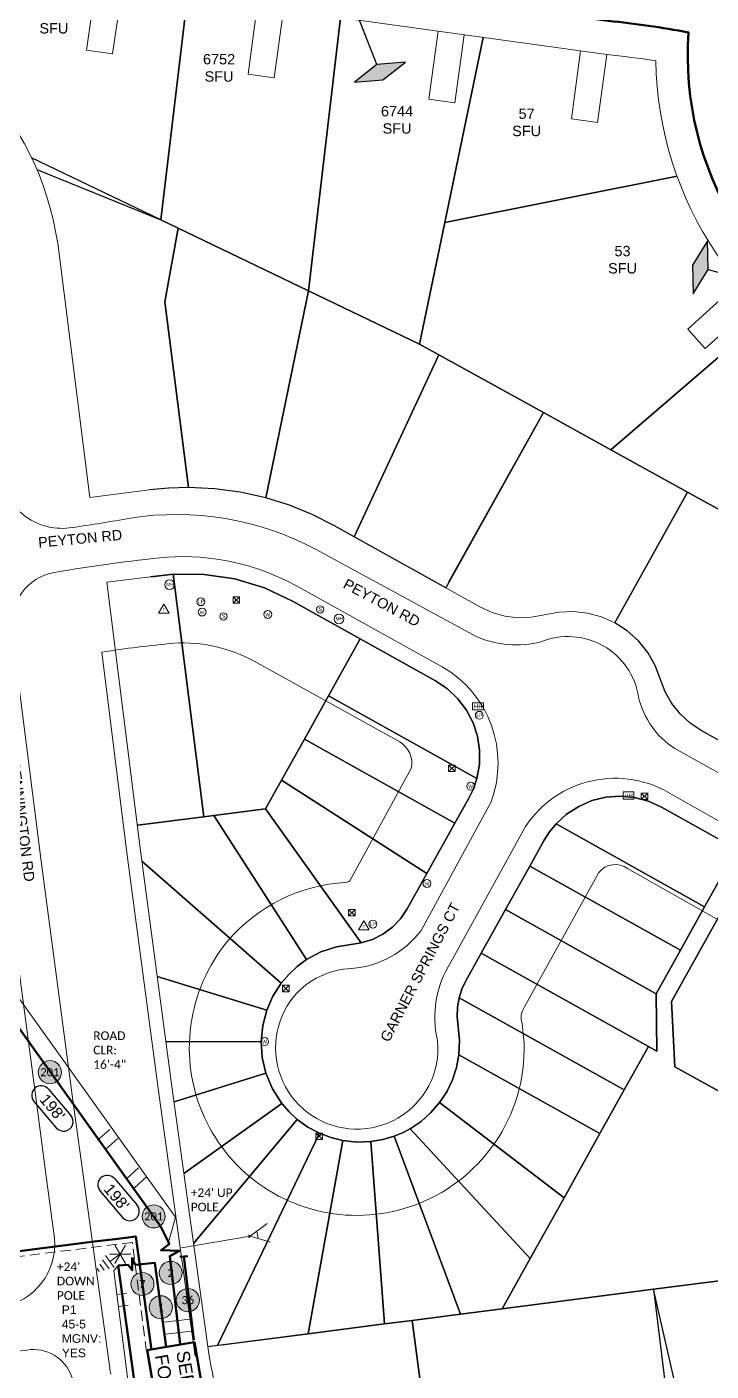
# Model space of a CAD drawing. Header units: inches. Extents: x 2013952 to 2016991, y 779373 to 782808.
# Drawn here: x 2015092 to 2015489, y 779873 to 780652 of the extents above; entities that cross this region are included whole.
import ezdxf
from ezdxf.enums import TextEntityAlignment as Align
from ezdxf.lldxf.tags import DXFTag

# ---------------------------------------------------------------- set-up
doc = ezdxf.new("R2010")
doc.units = ezdxf.units.IN
doc.header["$MEASUREMENT"] = 0
doc.linetypes.add('ACAD_ISO02W100', pattern=[15, 12, -3])
doc.linetypes.add('DASHED', pattern=[0.75, 0.5, -0.25])
for name, color, linetype in [('ADDRESS', 6, 'Continuous'), ('CONDUIT', 7, 'Continuous'), ('EOP', 150, 'Continuous'), ('EX PED', 5, 'Continuous'), ('EXIST HH', 20, 'Continuous'), ('EXIST MH', 20, 'Continuous'), ('FBT.FST', 1, 'Continuous'), ('FST', 1, 'Continuous'), ('GroundingRED', 1, 'Continuous'), ('parcels', 7, 'Continuous'), ('PFP DETAIL', 7, 'Continuous'), ('Placemark', 7, 'Continuous'), ('Pole_Temp', 7, 'Continuous'), ('REELS BUBBLES', 87, 'Continuous'), ('Sewer MH', 7, 'Continuous'), ('SPAN LENGTHS', 7, 'Continuous'), ('STREET NAMES', 250, 'Continuous')]:
    doc.layers.add(name, color=color, linetype=linetype)
for name, color, linetype, lineweight in [('AERIAL CABLE PROP', 1, 'Continuous', 60), ('AnchorGuyRemove', 7, 'Continuous', 0), ('BURIED CABLE PROP', 1, 'BUR', 60), ('DRIVEWAYS', 250, 'Continuous', 20), ('FST PROP', 240, 'Continuous', 50), ('LightPost', 7, 'Continuous', 0), ('OVERLASH', 255, 'Continuous', 0), ('Pole notes', 7, 'Continuous', 0), ('Poles', 7, 'Continuous', 0), ('PROP CABLE', 1, 'Continuous', 50), ('RIZER TEXT', 1, 'Continuous', 0), ('ROAD CLEARENCE TEXT', 7, 'Continuous', 0), ('ROW', 102, 'ACAD_ISO02W100', 20), ('Transformer', 92, 'Continuous', 0), ('WaterMeter', 252, 'Continuous', 0)]:
    doc.layers.add(name, color=color, linetype=linetype, lineweight=lineweight)
doc.styles.add('Annotative', font='arial.ttf')
doc.styles.add('Legend', font='calibri.ttf')
doc.styles.add('PROPOSED', font='calibri.ttf')
doc.styles.get("Standard").update_dxf_attribs({"font": 'arial.ttf'})
tags = doc.linetypes.add('BUR', pattern='A,4.693195999999999,-0.073857,["B",Standard,S=0.5,R=0,X=0,Y=-0.25],-0.553701,4.679246', length=10).pattern_tags.tags
tags[6] = DXFTag(74, 10)
tags = doc.linetypes.add('EPV', pattern='A,3.309809,-0.120318,["EOP",Standard,S=0.477614,R=0,X=0,Y=-0.246604],-1.488372', length=4.918499).pattern_tags.tags
tags[6] = DXFTag(74, 10)
tags = doc.linetypes.add('RRW', pattern='A,0.9007299999999999,-0.315516,0.9007299999999999,-0.315516,0.9007299999999999,-0.120318,["R/W",Standard,S=0.477614,R=0,X=0,Y=-0.246604],-1.382879', length=4.836419).pattern_tags.tags
tags[14] = DXFTag(74, 10)

# ---------------------------------------------------------------- blocks, each defined once
blk = doc.blocks.new('W')
at = {"layer": 'WaterMeter', "color": 5}
blk.add_circle((0.03107366501353681, 0.02352125046309084), 2.284002088511037, dxfattribs=at)
blk.add_text('W', height=2.060537842955017, dxfattribs=at).set_placement((-1.35744173033163, -1.163380555808544))
blk = doc.blocks.new('ACMAP_ANN_TEMPLATE_SPANS')
at = {"color": 0, "linetype": 'ByBlock', "lineweight": -2}
for p, q in [((-8.152258758647022, 12.48579457613637), (22.73670367137532, 12.48579457613637)), ((-8.152258758647022, -4.489136403890521), (22.73670367137532, -4.489136403890521))]:
    blk.add_line(p, q, dxfattribs=at)
for centre, start, end in [((-8.152258758647022, 3.998329086122945), 90, 270), ((22.73670367137532, 3.998329086122945), 270, 90)]:
    blk.add_arc(centre, 8.48746549001349, start, end, dxfattribs=at)
at = {"color": 18, "lineweight": 50, "true_color": 0x000000, "style": 'Annotative'}
blk.add_attdef('AERIALFOOT', text='', height=10, dxfattribs=at).set_placement((6.686639764051677, 4.728349187102339), align=Align.MIDDLE_CENTER)
blk = doc.blocks.new('FST_FBT')
at = {"layer": 'FST', "lineweight": 30}
h = blk.add_hatch(color=256, dxfattribs=at)
h.dxf.hatch_style = 1
h.paths.add_polyline_path([(5.292051430426127, 18.27422463633761), (5.143090126239258e-05, 19.86182463596906), (-5.291948568623507, 18.27422463633763), (5.14309012942249e-05, 16.68662463653232)])
at = {"layer": 'FBT.FST', "lineweight": 30}
blk.add_lwpolyline([(-5.291948568623539, 18.27422463633763), (5.143090129460376e-05, 16.68662463653233), (5.292051430426127, 18.27422463633761), (5.143090129460376e-05, 19.86182463596906)], close=True, dxfattribs=at)
blk.add_lwpolyline([(5.143090129460376e-05, 16.68662463653233), (5.14309012942249e-05, 2.924991895270068e-05)], dxfattribs=at)
blk = doc.blocks.new('*U203')
at = {"linetype": 'Continuous', "lineweight": 0}
for p, q in [((-0.500349524354033, -1.0561513314636943), (-0.5049934974790856, 1.1484939874689246)), ((0.49964825708946653, -1.0540448870473276), (0.49500428396441387, 1.1506004318852914))]:
    blk.add_line(p, q, dxfattribs=at)
blk = doc.blocks.new('*U416')
at = {"linetype": 'Continuous', "lineweight": 0, "true_color": 0xffffff}
h = blk.add_hatch(color=7, dxfattribs=at)
h.dxf.hatch_style = 1
h.paths.add_polyline_path([(-0.1216836353353937, 0, 1), (0.1216836353353937, 0, 1)])
at = {"color": 0, "linetype": 'ByBlock', "lineweight": -2}
blk.add_circle((0, 0), 0.1216836353353937, dxfattribs=at)
at = {"color": 0, "linetype": 'ByBlock', "lineweight": -2, "style": 'PROPOSED'}
blk.add_attdef('CCFN', text='', height=0.08437499999999999, dxfattribs=at).set_placement((-4.879430193227563e-14, -4.485301019485632e-14), align=Align.MIDDLE_CENTER)
at = {"color": 0, "linetype": 'ByBlock', "lineweight": -2, "flags": 104}
blk.add_attdef('CCFA', text='', height=0.08437499999999999, dxfattribs=at).set_placement((0.2063068056513823, 0.08956686444820822), align=Align.TOP_LEFT)
blk = doc.blocks.new('*U172')
at = {"linetype": 'Continuous', "lineweight": 0}
for p, q in [((-0.5032880493336477, 0.3388621982067463), (-0.5049934974790856, 1.1484939874689246)), ((0.4967097321098518, 0.34096864262311327), (0.49500428396441387, 1.1506004318852914))]:
    blk.add_line(p, q, dxfattribs=at)
blk = doc.blocks.new('*U180')
at = {"linetype": 'Continuous', "lineweight": 0}
for p, q in [((0.7361450955836986, 0.19302042140164685), (-0.04513996754624089, 1.2922893164660207)), ((-0.07895632718719386, -0.3862978595086548), (-0.8602413903171333, 0.7129710355557192))]:
    blk.add_line(p, q, dxfattribs=at)
blk = doc.blocks.new('*U187')
at = {"linetype": 'Continuous', "lineweight": 0}
for p, q in [((0.7361450955836986, 0.19302042140164685), (-0.04513996754624089, 1.2922893164660207)), ((-0.07895632718719386, -0.3862978595086548), (-0.8602413903171333, 0.7129710355557192))]:
    blk.add_line(p, q, dxfattribs=at)
blk = doc.blocks.new('HH')
at = {"layer": 'EXIST HH', "color": 1, "lineweight": 0}
blk.add_lwpolyline([(-5.696157515021346, 3.301187967726716), (4.746838742140481, 3.301187967726716), (4.746838742140481, -3.566200772468451), (-5.696157515021346, -3.566200772468451)], close=True, dxfattribs=at)
at = {"layer": 'EXIST HH', "color": 1}
blk.add_text('HH', height=4, dxfattribs=at).set_placement((-4.393143628733981, -2.224780506065912))
blk = doc.blocks.new('LP')
at = {"layer": 'LightPost'}
blk.add_circle((-0.01275560585781932, 0.005586844985373318), 1.149538476444476, dxfattribs=at)
blk.add_text('LP', height=1.037068899613341, dxfattribs=at).set_placement((-0.8474498447030783, -0.4680736591108143))
blk = doc.blocks.new('EX MH')
at = {"layer": 'EXIST MH', "lineweight": 0}
blk.add_circle((-0.1448043128475547, -0.1407622246770188), 7.024253633489055, dxfattribs=at)
at = {"layer": 'EXIST MH'}
blk.add_text('MH', height=5, dxfattribs=at).set_placement((-5.140123474877328, -2.419185792678036))
blk = doc.blocks.new('EX PED')
at = {"layer": 'EX PED', "color": 5, "lineweight": 0}
blk.add_lwpolyline([(-3.764058627886698, 3.739049226394854), (3.764058627653867, 3.739049226394854), (3.764058627653867, -3.739049226394854), (-3.764058627886698, -3.739049226394854)], close=True, dxfattribs=at)
for points in [[(-3.764058627886698, 3.739049226394854), (3.764058627653867, -3.739049226394854)], [(3.764058627653867, 3.739049226394854), (-3.764058627886698, -3.739049226394854)]]:
    blk.add_lwpolyline(points, dxfattribs=at)
blk = doc.blocks.new('Transforam')
at = {"layer": 'Transformer', "color": 3}
blk.add_lwpolyline([(-0.457138265171082, 6.946186634219498), (-6.636639627766352, -3.737272404746313), (5.70525798441711, -3.747148055434495)], close=True, dxfattribs=at)
blk.add_text('T', height=4, dxfattribs=at).set_placement((-2.023227286046165, -1.857558872347937))
blk = doc.blocks.new('POLES')
at = {"layer": 'Poles'}
for points in [[(-0.9279452641875641, 1.718820345782353), (1.125573408324813, -1.843961284794444)], [(-0.9279452641875641, -1.843961284794444), (1.125573408324813, 1.714633763623507)], [(-1.95993782824056, -0.06466376078196845), (2.155472681101887, -0.06466376078196845)]]:
    blk.add_lwpolyline(points, dxfattribs=at)
blk = doc.blocks.new('*U176')
at = {"layer": 'Pole notes', "color": 135, "linetype": 'Continuous', "lineweight": 0, "true_color": 0x32a0a0, "flags": 128}
for points in [[(2.049594475913214, 0.9141727199723976), (1.820777108837015, -1.353323482514307)], [(2.770644096392048, 0.5670364394324906), (2.597015741776484, -1.153556884917292)], [(3.494286934547835, 0.2332950866906619), (3.37969222074099, -0.9022965075248132)], [(-0.006440643308562351, -0.02177988843621813), (1.935371822909726, -0.2177318884908661)], [(4.212720922106564, -0.1520640662424382), (4.158896132234598, -0.6854479968354081)]]:
    blk.add_lwpolyline(points, dxfattribs=at)
blk = doc.blocks.new('*U252')
blk.add_line((-8.039376132320408, -2.629044460979388), (-7.745545848594577, -3.399341726186417))
for points in [[(1.370451369447383e-05, 7.498571636318729e-05), (-7.118725890883145, -2.715371854827181)], [(-9.451976885209474, -2.496587927008158), (-7.118725890339786, -2.71537185377111), (-8.697737998829872, -4.438349394871005)], [(-7.11872589122705, -2.715371855197466), (-7.024564198863567, -2.510200441960611)], [(-6.913554478117297, -2.809533547074001), (-7.118725891271826, -2.715371854788121)]]:
    blk.add_lwpolyline(points)
blk = doc.blocks.new('Sewer')
at = {"layer": 'Sewer MH', "color": 1, "lineweight": 0}
blk.add_circle((0.2141964328217298, -0.01215695608655309), 3.512126816744527, dxfattribs=at)
at = {"layer": 'Sewer MH', "color": 1}
blk.add_text('S', height=4, dxfattribs=at).set_placement((-1.577399204263259, -1.748445252510187))

msp = doc.modelspace()

# ---------------------------------------------------------------- linework, layer by layer
at = {"layer": 'AERIAL CABLE PROP', "color": 5, "lineweight": 0}
for points in [[(2015174.467422151, 779948.0018101421), (2015178.386347212, 779962.4773114144), (2015065.700604707, 780119.8302006942), (2015062.506075757, 780147.540741265), (2015020.000112283, 780545.155952158), (2014791.540487256, 780704.3094440093), (2014758.971179831, 780703.779508808), (2014418.800403679, 780700.0472479782)], [(2015201.458627487, 779506.9397795907), (2015181.200462569, 779596.9839384896), (2015178.514731247, 779652.6734268486), (2015142.644436274, 779931.3415769134), (2015145.148522382, 779934.3523032067)]]:
    msp.add_lwpolyline(points, dxfattribs=at)
at = {"layer": 'AERIAL CABLE PROP', "color": 5}
for points in [[(2015174.467422151, 779948.0018101421), (2015169.801259101, 779957.290153597), (2015056.062914406, 780116.112882737), (2015052.560244468, 780146.4963536405), (2015015.16957703, 780541.1002188113), (2014788.552049708, 780694.2594955023), (2014529.752709847, 780690.0485714426)], [(2015205.799269848, 779512.4936227521), (2015185.540489365, 779598.0919125628), (2015184.340943919, 779653.2866046092), (2015145.148522382, 779934.3523032067)]]:
    msp.add_lwpolyline(points, dxfattribs=at)
at = {"layer": 'BURIED CABLE PROP', "color": 10, "lineweight": 70, "ltscale": 12}
for points in [[(2016465.345027909, 780049.4194160594), (2015968.895442076, 780259.4303622193, -0.03079269211344439), (2015892.541865656, 780295.7040645957, -0.03069324329834727), (2015794.784235768, 780349.9977983409), (2015588.67706943, 780464.4185881346, -0.3194152670780456), (2015475.889045322, 780649.2895584664, 0.02125287412383774), (2015429.377923851, 780656.0060270245), (2015227.21126316, 780683.8825062407), (2014962.748991295, 780723.6407040156), (2014880.106883612, 780743.0794000076), (2014867.427570143, 780689.1742826309), (2014834.333230165, 780697.3258846153), (2014826.46700248, 780688.1378680819), (2014830.28381069, 780708.7882781707), (2014821.559041888, 780699.1810256316), (2014803.091298296, 780702.1403181411), (2014787.110408837, 780693.9393151852), (2014773.769775091, 780685.0195152012, 1.002818226462787), (2014777.462308446, 780681.2134118907)], [(2015164.565035639, 779885.508999898), (2015155.381577377, 779951.3087718897, 0.004091165966537889), (2014771.513610959, 779900.2852834903, 0.003258973217572011), (2014614.63837611, 779876.4488675065), (2014276.651734081, 779836.2895853361), (2014097.325740654, 779817.4331758514), (2014101.620553107, 779778.7815592608), (2014108.900082658, 779776.006443111), (2014097.055398082, 779774.5880382911), (2014103.779738573, 779771.8129221413), (2014091.503206884, 779757.75228963)]]:
    msp.add_lwpolyline(points, format="xyb", dxfattribs=at)
at = {"layer": 'BURIED CABLE PROP', "color": 10, "linetype": 'DASHED', "lineweight": 9, "ltscale": 12}
msp.add_lwpolyline([(2015161.621824962, 779884.5107190892), (2015153.457276198, 779947.825926645, 0.004712199375011441), (2014771.949851526, 779897.31716643, 0.003260278604333463), (2014615.050512876, 779873.4767344816), (2014276.985595583, 779833.3081517117), (2014100.640658197, 779814.7652049455), (2014104.400004253, 779780.9325745384), (2014115.184414543, 779775.2305946067), (2014108.772327252, 779772.9697107162), (2014095.078518256, 779757.2858334742)], format="xyb", dxfattribs=at)
at = {"layer": 'BURIED CABLE PROP', "color": 10, "lineweight": 70, "ltscale": 12}
for points in [[(2015181.201296584, 779888.9229355792), (2015175.070890921, 779939.8809871003), (2015180.738963506, 779943.0310108725), (2015170.054145366, 779943.2726588304), (2015174.864989326, 779946.7343009436), (2015174.467422151, 779948.0018101421)], [(2015145.148522382, 779934.3523032067), (2015150.933019627, 779934.7920353618), (2015153.328642133, 779931.7280067013), (2015153.258273664, 779938.8398322866), (2015155.144922133, 779934.7384118581), (2015166.471280199, 779935.9654774485), (2015173.000622051, 779887.1849715175)]]:
    msp.add_lwpolyline(points, dxfattribs=at)
at = {"layer": 'CONDUIT', "color": 4, "lineweight": 70}
for points in [[(2015180.976956045, 779939.4759774745), (2015185.641190419, 779939.9531418317)], [(2015189.062672295, 779891.2871454854), (2015183.309073232, 779939.7145596531)]]:
    msp.add_lwpolyline(points, dxfattribs=at)
at = {"layer": 'DRIVEWAYS', "color": 1}
for points in [[(2015132.518287293, 780678.4304331238), (2015126.772699676, 780639.0903286516), (2015141.831524753, 780636.8677470449), (2015147.71600731, 780676.1456688212)], [(2015225.800182558, 780664.4068069386), (2015220.534723073, 780624.9995673327), (2015235.619530057, 780622.9607735845), (2015241.024632393, 780662.3075287592)], [(2015330.656252281, 780649.9483495534), (2015325.390792795, 780610.5411099474), (2015340.47559978, 780608.5023161994), (2015345.880702115, 780647.849071374)], [(2015413.224237744, 780638.5631650584), (2015407.958778257, 780599.1559254527), (2015423.043585242, 780597.1171317045), (2015428.448687578, 780636.4638868789)], [(2015504.955640092, 780503.9215682141), (2015475.460246201, 780477.2630360688), (2015485.649931192, 780465.9547027926), (2015515.212749599, 780492.4768075702)]]:
    msp.add_lwpolyline(points, dxfattribs=at)
at = {"layer": 'EOP', "color": 6, "linetype": 'EPV', "lineweight": 0, "ltscale": 5}
for points in [[(2014914.512490443, 780666.8840560514, 0.3940245601622427), (2014927.355151945, 780639.7561508991), (2014982.599384657, 780617.8217414374, -0.2670038396373237), (2015060.608929773, 780520.1227977631), (2015077.260306287, 780391.9646335691, 0.4152673588422842), (2015118.569159197, 780362.2671900336, 0.01273805580997107), (2015152.258732413, 780367.775842295, -0.1610964800873685), (2015259.602804227, 780349.7363261022), (2015353.096507893, 780298.9253865905, 0.1622130025551145), (2015390.269924098, 780295.9064097819, -0.486877033742975), (2015446.98199027, 780263.9391957623, 0.1934621818359358), (2015467.917161243, 780234.1011188126), (2015620.718960918, 780149.2213837691), (2015844.264374777, 780025.4116575546, 0.01168840866069708), (2015898.715670577, 780000.5882772461, 0.1203805517378801), (2015933.799388376, 779997.518286483, -0.3366222777826918), (2015984.680297796, 779975.7486752517, 0.08605085966849116)], [(2015140.89333249, 779871.508627832, -0.01896996843242425), (2015140.3005027, 779874.8701186007), (2015118.923638866, 780030.354794375), (2015100.490480124, 780168.8845782724), (2015083.630520035, 780302.9006761409, -0.4002324050491869), (2015108.228273849, 780336.1969003008, -0.01856962926203731), (2015173.403974056, 780345.114690051, -0.142071394064301), (2015248.181101553, 780328.6268076795), (2015333.085884143, 780281.4962004795, -0.3678480295042759), (2015361.403788505, 780203.2202555584), (2015320.819760077, 780128.7284933738, -0.2168651770140935), (2015280.665712276, 780106.6657250817, 0.2074243112235829), (2015247.102653197, 780090.4776792335, 1.105764412291807), (2015325.30384374, 780038.6603887044, 0.1522475478705067), (2015330.291618992, 780064.8950053421, -0.1981593281649293), (2015338.023286891, 780110.22605619), (2015381.397887574, 780188.8766402435, -0.4092544754223509), (2015466.694620644, 780207.2182471247), (2015608.397217717, 780127.0395928472), (2015807.922304656, 780016.2055807485, 0.02791340743069698), (2015842.088384199, 779999.9680931187, -0.05740399710578593), (2015875.832931691, 779979.8753234233, -0.293160882131334), (2015904.995779738, 779899.4218427305, -0.03251332358351149), (2015884.84911997, 779844.4080181777, -0.180078111375688)], [(2015077.220471611, 779910.5381852374, 0.009531139679051876), (2014618.760066884, 779846.72757565), (2014261.169365034, 779804.2389559494), (2014158.375745735, 779794.255999119, -0.3983622087174248), (2014136.055327736, 779813.6837598241), (2014125.185673755, 779918.6435640383, 0.02912708351653555), (2014090.970748463, 780119.9392890926, -0.04478775881851449), (2014081.643627726, 780179.6130162325, -0.3839139535956247), (2014110.031175306, 780215.8144777901), (2014225.817053207, 780232.2512303822), (2014555.119297281, 780271.891320584), (2014709.449262423, 780293.1732230765, -0.06869455310850509), (2014714.919015175, 780293.1724619254), (2014723.141857301, 780292.0362105062, 0.03434168126456284), (2014725.879490661, 780291.8479586267, 0.03685309247269837), (2014740.397285905, 780291.8479586267, 0.02679880259686831), (2014742.536576536, 780291.9627018871), (2014798.890849602, 780298.0253929524), (2015016.774806222, 780323.9006871746, -0.3708457696426731), (2015066.838443972, 780283.7619646833), (2015079.649770046, 780166.2964458284), (2015098.102081442, 780027.6227249582), (2015103.160506784, 779988.9867736775)], [(2015189.809377085, 779881.8633649664), (2015168.472467479, 780037.0574335599), (2015150.077166755, 780175.3027050102), (2015135.646078593, 780290.0122365464, -0.01259364222104385), (2015177.419847857, 780295.2671658441, -0.1393785929762682), (2015224.095970427, 780284.8095772208), (2015308.463649051, 780237.9771161946, -0.3195109103044485), (2015315.193412487, 780222.9126085916), (2015279.53374346, 780157.459481152, -0.1191759517892151), (2015277.211928117, 780156.5563254651, 0.2053570566891667), (2015208.824839195, 780122.6495027972, 1.108853624112054), (2015369.481064006, 780015.2428440313, 0.1632674463589444), (2015379.392353294, 780074.7695097484, -0.2496823569553906), (2015380.845543351, 780084.3375469954), (2015423.872807628, 780162.3583105842, -0.3990253806025283), (2015440.557194334, 780164.5583911531), (2015583.945451845, 780083.4259506483), (2015783.802377452, 779972.4076057844, 0.0274176457801103), (2015822.284110287, 779954.048536783, -0.05583670148351463), (2015845.504393202, 779940.1238485689, -0.2816490447242153), (2015856.478096439, 779911.6785622801, -0.03079670382281981), (2015839.444919541, 779865.3654553257, -0.1883153213574624)], [(2015103.160506784, 779988.9867736775), (2015108.218932126, 779950.3508223968, -0.4020213458675361), (2015077.220471611, 779910.5381852374)], [(2014159.696830044, 779633.0554550333), (2014148.188884491, 779752.4505848777, -0.4030340263923404), (2014160.650166294, 779768.4361139549), (2014267.179425372, 779779.4815653017), (2014625.197002709, 779822.806455659, -0.002858161188172401), (2015058.886915115, 779881.1244024009, -0.000233953101040611), (2015094.415477631, 779885.6783946096, -0.356312098099466), (2015118.881734452, 779868.3386020433), (2015135.70590061, 779740.4069953301), (2015161.272346279, 779494.6595359471, -0.4120362114806243), (2015141.829668179, 779470.5186837596), (2014743.376173925, 779426.0665791639)]]:
    msp.add_lwpolyline(points, format="xyb", dxfattribs=at)
at = {"layer": 'parcels'}
for points in [[(2015185.303406841, 780670.4949298562), (2015169.950413838, 780540.6183226407), (2015094.970492456, 780576.6451052377)], [(2015274.139515041, 780657.7413637211), (2015255.48027453, 780499.518616382), (2015180.003500356, 780535.7876694091), (2015169.950413838, 780540.6183226407), (2015185.303406841, 780670.4949298562)], [(2015356.762904664, 780646.3485396238), (2015334.539327593, 780539.0586214103), (2015319.929333832, 780468.5586962365), (2015255.48027453, 780499.518616382), (2015274.139515041, 780657.7413637211)], [(2015469.25919754, 780565.9326673329), (2015334.539327593, 780539.0586214103), (2015356.762904664, 780646.3485396238)], [(2015098.019361482, 780569.8884414021), (2015169.950413838, 780540.6183226407), (2015180.003500356, 780535.7876694091), (2015172.303782261, 780493.1283557825), (2015185.923502728, 780385.4868772142), (2015174.627352617, 780385.1615805142), (2015163.375810194, 780384.1078882255)], [(2015522.074888156, 780485.7232539568), (2015430.908999318, 780407.279160697), (2015391.7743275, 780428.888776131), (2015331.216234728, 780462.3264297284), (2015319.929333832, 780468.5586962365), (2015334.539327593, 780539.0586214103), (2015469.25919754, 780565.9326673329)], [(2015619.637302141, 780425.4762066638), (2015569.558690904, 780330.7292886935), (2015556.989151598, 780337.6688774712), (2015475.371267987, 780382.7308890298), (2015430.908999318, 780407.279160697), (2015522.074888156, 780485.7232539568)], [(2015337.010317766, 780330.7469234423), (2015391.7743275, 780428.888776131), (2015430.908999318, 780407.279160697), (2015475.371267987, 780382.7308890298), (2015434.469261088, 780309.4337485778)], [(2015164.431073279, 780333.6725301192), (2015177.162888577, 780335.2219271362), (2015194.952639346, 780194.6190618239), (2015156.324883496, 780189.7324639155)], [(2015503.923133993, 780175.8842976466), (2015460.257242901, 780200.2422627769), (2015452.660872547, 780203.683050923), (2015444.598648085, 780205.8141267598), (2015436.29399776, 780206.575202167), (2015427.9785145, 780205.9452883266), (2015419.883468939, 780203.9423276149), (2015412.23405096, 780200.6217353754), (2015405.242701416, 780196.0760328546), (2015399.104263893, 780190.4315702878), (2015395.389942905, 780185.8849345408), (2015392.234166811, 780180.93434003), (2015383.855117389, 780165.9142681807), (2015369.810266223, 780140.7364554368), (2015355.761455824, 780115.5506428666), (2015346.789078272, 780099.4674944729), (2015344.533459054, 780094.7134595513), (2015342.921490056, 780089.704683613), (2015341.949930802, 780084.2501453795), (2015341.741670713, 780078.7133879103), (2015343.113994797, 780064.9086243957), (2015342.720377035, 780056.5854380839), (2015341.329045919, 780049.1673775315), (2015338.977910644, 780041.9955350757), (2015335.708134919, 780035.1929112189), (2015331.575434745, 780028.8777837232), (2015326.555857336, 780023.0621481463), (2015320.806007766, 780017.9680279754), (2015314.42829713, 780013.6857077032), (2015309.965662984, 780011.3574539237), (2015305.316413015, 780009.4286132567), (2015298.588688044, 780007.4332654998), (2015291.668375783, 780006.2717617974), (2015283.521807293, 780005.9927171059), (2015275.417415392, 780006.8689083606), (2015268.518748548, 780008.5603422746), (2015261.881268419, 780011.0894800648), (2015255.179919225, 780014.6813843548), (2015249.010438429, 780019.1256780177), (2015244.26383769, 780023.5189992413), (2015240.040483605, 780028.4175950214), (2015234.681152351, 780036.8052924871), (2015230.848561877, 780045.9916491956), (2015228.749584593, 780055.0558691621), (2015228.13943394, 780064.3394850902), (2015229.030967984, 780073.5787142776), (2015231.397617788, 780082.5534166731), (2015234.969298037, 780090.6471048482), (2015239.740436815, 780098.0962769054), (2015244.106822955, 780103.22682143), (2015249.043644073, 780107.8111465089), (2015254.482425545, 780111.7862736546), (2015262.803960479, 780116.228530284), (2015271.739702069, 780119.2506310232), (2015286.051367555, 780121.4912680686), (2015292.59902861, 780123.4588730298), (2015298.716636301, 780126.5123517402), (2015304.224179463, 780130.5635651276), (2015308.961668462, 780135.4930928983), (2015312.790344332, 780141.1571474262), (2015324.264307696, 780161.7255576476), (2015340.481257485, 780190.7953912802), (2015348.568369319, 780205.2931886241), (2015351.238854685, 780210.862444263), (2015353.202322967, 780216.7184286229), (2015354.672711694, 780224.8493051194), (2015354.783846403, 780233.1115916446), (2015353.532504606, 780241.2793378159), (2015350.953049344, 780249.1291586943), (2015347.116213034, 780256.447511211), (2015342.126670764, 780263.033967536), (2015336.120308535, 780268.7084906213), (2015329.261189764, 780273.3161625899), (2015285.596479345, 780297.6751009971), (2015246.198485144, 780319.6518895254), (2015229.960960944, 780327.2381989919), (2015212.805251105, 780332.4248652272), (2015195.08453765, 780335.1043624505), (2015177.162888577, 780335.2219271362), (2015163.988656897, 780333.6186903008)], [(2015156.324883496, 780189.7324639155), (2015194.952639346, 780194.6190618239), (2015200.620636947, 780195.3364073075), (2015254.482425545, 780111.7862736546), (2015249.043644073, 780107.8111465089), (2015244.106822955, 780103.22682143), (2015239.740436815, 780098.0962769054), (2015159.015146538, 780168.7834688686)], [(2015159.015146538, 780168.7834688686), (2015239.740436815, 780098.0962769054), (2015234.969298037, 780090.6471048482), (2015231.397617788, 780082.5534166731), (2015167.89876743, 780102.0208429098)], [(2015167.89876743, 780102.0208429098), (2015231.397617788, 780082.5534166731), (2015229.030967984, 780073.5787142776), (2015228.13943394, 780064.3394850902), (2015172.935783318, 780064.1664126295)], [(2015172.935783318, 780064.1664126295), (2015228.13943394, 780064.3394850902), (2015228.749584593, 780055.0558691621), (2015230.848561877, 780045.9916491956), (2015177.621693081, 780029.245904963)], [(2015177.621693081, 780029.245904963), (2015230.848561877, 780045.9916491956), (2015234.681152351, 780036.8052924871), (2015240.040483605, 780028.4175950214), (2015183.325883332, 779987.7564620444)], [(2015183.325883332, 779987.7564620444), (2015240.040483605, 780028.4175950214), (2015244.26383769, 780023.5189992413), (2015249.010438429, 780019.1256780177), (2015188.910885418, 779947.1339345666)], [(2015188.910885418, 779947.1339345666), (2015249.010438429, 780019.1256780177), (2015255.179919225, 780014.6813843548), (2015261.881268419, 780011.0894800648), (2015202.75462145, 779888.068174295)], [(2015202.75462145, 779888.068174295), (2015261.881268419, 780011.0894800648), (2015268.518748548, 780008.5603422746), (2015275.417415392, 780006.8689083606), (2015255.330738237, 779894.8558301814), (2015197.131371905, 779887.3422043071)], [(2015523.743569021, 779563.4357925785), (2015494.799979449, 779749.1930271313), (2015455.636202183, 779920.7165664099), (2015654.082642466, 779945.8648791425), (2015662.902622453, 779876.1129686311), (2015666.626673995, 779846.6599887758), (2015680.010431712, 779740.8102358505), (2015681.915537272, 779725.7392070293), (2015703.548632944, 779554.6504534706), (2015642.097236311, 779547.9657736442)], [(2015319.940465312, 779540.6991946728), (2015305.249416361, 779668.2903256267), (2015298.589375435, 779726.1601505168), (2015338.292319852, 779731.1449845172), (2015315.719332338, 779902.6527022384), (2015343.659132375, 779906.2608192489), (2015367.856203553, 779909.3828445077), (2015455.636202183, 779920.7165664099), (2015476.789544516, 779747.1484142349), (2015361.589343344, 779734.0704503842), (2015371.669319993, 779649.1004746147), (2015384.559272695, 779650.6415087394), (2015397.762262105, 779549.3811179104)], [(2015205.290054036, 779888.3955024617), (2015255.330738237, 779894.8558301814), (2015299.629370244, 779900.574914258), (2015315.719332338, 779902.6527022384), (2015338.292319852, 779731.1449845172), (2015298.589375435, 779726.1601505168), (2015305.249416361, 779668.2903256267), (2015230.5044811, 779658.5480805812)]]:
    msp.add_lwpolyline(points, dxfattribs=at)
for points in [[(2015255.48027453, 780499.518616382), (2015230.78762452, 780379.4739006422), (2015216.02507073, 780382.7704536319), (2015201.033078001, 780384.779976096), (2015185.923502728, 780385.4868772142), (2015172.303782261, 780493.1283557825), (2015180.003500356, 780535.7876694091), (2015255.48027453, 780499.518616382)], [(2015319.929333832, 780468.5586962365), (2015331.216234728, 780462.3264297284), (2015282.101424229, 780356.8770875521), (2015270.55765257, 780363.3170025907), (2015257.757749657, 780369.78432611), (2015244.471261492, 780375.1820723191), (2015230.78762452, 780379.4739006422), (2015255.48027453, 780499.518616382), (2015319.929333832, 780468.5586962365)], [(2015282.101424229, 780356.8770875521), (2015331.216234728, 780462.3264297284), (2015391.7743275, 780428.888776131), (2015335.095258378, 780327.3149710111), (2015282.101424229, 780356.8770875521)], [(2015433.105102149, 780306.9891509414), (2015475.371267987, 780382.7308890298), (2015556.989151598, 780337.6688774712), (2015499.913115748, 780235.3752582744), (2015483.293025844, 780244.646221038), (2015476.842644714, 780248.9313306436), (2015471.13080417, 780254.1609887443), (2015466.295485481, 780260.2100998424), (2015462.452248854, 780266.9331818223), (2015456.596603033, 780282.2580640167), (2015452.268602127, 780289.7606317364), (2015446.816412499, 780296.4905627817), (2015440.375307679, 780302.2812825479), (2015433.105102149, 780306.9891509414)], [(2015194.952639346, 780194.6190618239), (2015177.162888577, 780335.2219271362), (2015195.08453765, 780335.1043624505), (2015212.805251105, 780332.4248652272), (2015229.960960944, 780327.2381989919), (2015246.198485144, 780319.6518895254), (2015285.596479345, 780297.6751009971), (2015267.19837482, 780264.6943329349), (2015253.149536379, 780239.5111111179), (2015239.897490123, 780215.7534714676), (2015230.625557901, 780199.132080134), (2015200.620636947, 780195.3364073075), (2015194.952639346, 780194.6190618239)], [(2015353.202322967, 780216.7184286229), (2015267.19837482, 780264.6943329349), (2015285.596479345, 780297.6751009971), (2015329.261189764, 780273.3161625899), (2015336.120308535, 780268.7084906213), (2015342.126670764, 780263.033967536), (2015347.116213034, 780256.447511211), (2015350.953049344, 780249.1291586943), (2015353.532504606, 780241.2793378159), (2015354.783846403, 780233.1115916446), (2015354.672711694, 780224.8493051194), (2015353.202322967, 780216.7184286229)], [(2015340.481257485, 780190.7953912802), (2015253.149536379, 780239.5111111179), (2015267.19837482, 780264.6943329349), (2015353.202322967, 780216.7184286229), (2015351.238854685, 780210.862444263), (2015348.568369319, 780205.2931886241), (2015340.481257485, 780190.7953912802)], [(2015340.481257485, 780190.7953912802), (2015324.264307696, 780161.7255576476), (2015239.897490123, 780215.7534714676), (2015253.149536379, 780239.5111111179), (2015340.481257485, 780190.7953912802)], [(2015286.051367555, 780121.4912680686), (2015230.625557901, 780199.132080134), (2015239.897490123, 780215.7534714676), (2015324.264307696, 780161.7255576476), (2015312.790344332, 780141.1571474262), (2015308.961668462, 780135.4930928983), (2015304.224179463, 780130.5635651276), (2015298.716636301, 780126.5123517402), (2015292.59902861, 780123.4588730298), (2015286.051367555, 780121.4912680686)], [(2015485.228089396, 780142.3713134043), (2015399.104263893, 780190.4315702878), (2015405.242701416, 780196.0760328546), (2015412.23405096, 780200.6217353754), (2015419.883468939, 780203.9423276149), (2015427.9785145, 780205.9452883266), (2015436.29399776, 780206.575202167), (2015444.598648085, 780205.8141267598), (2015452.660872547, 780203.683050923), (2015460.257242901, 780200.2422627769), (2015503.923133993, 780175.8842976466), (2015485.228089396, 780142.3713134043)], [(2015254.482425545, 780111.7862736546), (2015200.620636947, 780195.3364073075), (2015230.625557901, 780199.132080134), (2015286.051367555, 780121.4912680686), (2015271.739702069, 780119.2506310232), (2015262.803960479, 780116.228530284), (2015254.482425545, 780111.7862736546)], [(2015485.228089396, 780142.3713134043), (2015471.182098238, 780117.1901803836), (2015383.855117389, 780165.9142681807), (2015392.234166811, 780180.93434003), (2015395.389942905, 780185.8849345408), (2015399.104263893, 780190.4315702878), (2015485.228089396, 780142.3713134043)], [(2015367.856203553, 779909.3828445077), (2015384.123213764, 779938.5447732769), (2015403.706155646, 779973.6517774425), (2015424.518037811, 780010.9606725015), (2015438.647097209, 780036.2884538248), (2015452.693151749, 780061.467751585), (2015457.533211677, 780058.7663951404), (2015457.133963, 780092.0083253942), (2015471.182098238, 780117.1901803836), (2015485.228089396, 780142.3713134043), (2015503.923133993, 780175.8842976466), (2015512.656926238, 780171.0134399682), (2015466.054935209, 780087.4715586677), (2015468.021165543, 780049.655394014), (2015509.818011005, 780026.3393011764), (2015569.202991419, 779993.2114168182), (2015627.747607152, 779960.5547716878), (2015654.082642466, 779945.8648791425), (2015455.636202183, 779920.7165664099), (2015367.856203553, 779909.3828445077)], [(2015509.818011005, 780026.3393011764), (2015468.021165543, 780049.655394014), (2015466.054935209, 780087.4715586677), (2015512.656926238, 780171.0134399682), (2015572.040726388, 780137.8851933032), (2015509.818011005, 780026.3393011764)], [(2015471.182098238, 780117.1901803836), (2015457.133963, 780092.0083253942), (2015369.810266223, 780140.7364554368), (2015383.855117389, 780165.9142681807), (2015471.182098238, 780117.1901803836)], [(2015457.533211677, 780058.7663951404), (2015452.693151749, 780061.467751585), (2015355.761455824, 780115.5506428666), (2015369.810266223, 780140.7364554368), (2015457.133963, 780092.0083253942), (2015457.533211677, 780058.7663951404)], [(2015438.647097209, 780036.2884538248), (2015342.921490056, 780089.704683613), (2015344.533459054, 780094.7134595513), (2015346.789078272, 780099.4674944729), (2015355.761455824, 780115.5506428666), (2015452.693151749, 780061.467751585), (2015438.647097209, 780036.2884538248)], [(2015424.518037811, 780010.9606725015), (2015342.720377035, 780056.5854380839), (2015343.113994797, 780064.9086243957), (2015341.741670713, 780078.7133879103), (2015341.949930802, 780084.2501453795), (2015342.921490056, 780089.704683613), (2015438.647097209, 780036.2884538248), (2015424.518037811, 780010.9606725015)], [(2015403.706155646, 779973.6517774425), (2015331.575434745, 780028.8777837232), (2015335.708134919, 780035.1929112189), (2015338.977910644, 780041.9955350757), (2015341.329045919, 780049.1673775315), (2015342.720377035, 780056.5854380839), (2015424.518037811, 780010.9606725015), (2015403.706155646, 779973.6517774425)], [(2015384.123213764, 779938.5447732769), (2015314.42829713, 780013.6857077032), (2015320.806007766, 780017.9680279754), (2015326.555857336, 780023.0621481463), (2015331.575434745, 780028.8777837232), (2015403.706155646, 779973.6517774425), (2015384.123213764, 779938.5447732769)], [(2015343.659132375, 779906.2608192489), (2015305.316413015, 780009.4286132567), (2015309.965662984, 780011.3574539237), (2015314.42829713, 780013.6857077032), (2015384.123213764, 779938.5447732769), (2015367.856203553, 779909.3828445077), (2015343.659132375, 779906.2608192489)], [(2015283.521807293, 780005.9927171059), (2015291.668375783, 780006.2717617974), (2015299.629370244, 779900.574914258), (2015255.330738237, 779894.8558301814), (2015275.417415392, 780006.8689083606), (2015283.521807293, 780005.9927171059)], [(2015343.659132375, 779906.2608192489), (2015315.719332338, 779902.6527022384), (2015299.629370244, 779900.574914258), (2015291.668375783, 780006.2717617974), (2015298.588688044, 780007.4332654998), (2015305.316413015, 780009.4286132567), (2015343.659132375, 779906.2608192489)]]:
    msp.add_lwpolyline(points, close=True, dxfattribs=at)
at = {"layer": 'ROW', "color": 3, "linetype": 'RRW', "lineweight": 0, "ltscale": 5}
for points in [[(2016908.307144034, 779689.3910779818), (2016653.78665221, 779917.9463368362, 0.08667596418275343), (2016495.219109157, 780016.0698294736), (2015962.713089997, 780241.2598109702, -0.03051710460325585), (2015884.82765648, 780278.2333632025, -0.03036748585826889), (2015785.983027618, 780333.129057236), (2015581.282298279, 780446.7690608248, -0.2939494041940594), (2015456.897815245, 780632.8269659441, 0.01345388029026645), (2015428.448687579, 780636.4638868788), (2015225.800182558, 780664.4068069386), (2014978.070855677, 780701.6494408436), (2014969.103921525, 780673.5148690467, -0.3192908725947708), (2015110.124962541, 780527.0822903715), (2015128.735816196, 780379.7327153826)], [(2015636.275088279, 779575.9899875761), (2015268.866188313, 779535.0012672207, -0.4074792600808069), (2015244.624624947, 779553.9231888527), (2015217.99087526, 779751.2691371416), (2015206.808330556, 779829.5355639561, 0.01243600580954111), (2015197.698430327, 779883.2177033703), (2015176.400280057, 780038.1298558294), (2015158.011036616, 780176.3296052882), (2015138.610208988, 780330.542497868)]]:
    msp.add_lwpolyline(points, format="xyb", dxfattribs=at)
for points in [[(2015128.735816196, 780379.7327153826), (2015163.375810194, 780384.1078882255), (2015174.627352617, 780385.1615805142), (2015185.923502728, 780385.4868772142), (2015201.033078001, 780384.779976096), (2015216.02507073, 780382.7704536319), (2015230.78762452, 780379.4739006422), (2015244.471261492, 780375.1820723191), (2015257.757749657, 780369.78432611), (2015270.55765257, 780363.3170025907), (2015282.101424229, 780356.8770875521), (2015335.095258378, 780327.3149710111), (2015354.942237985, 780316.2430141382), (2015361.977397504, 780313.005317077), (2015369.428188658, 780310.8928398155), (2015377.115745533, 780309.9564333521), (2015384.855456973, 780310.2182017975), (2015400.687080331, 780313.2550073117), (2015409.056645294, 780313.5709408149), (2015417.377429156, 780312.6122972704), (2015425.456032128, 780310.4011760838), (2015433.105102149, 780306.9891509414), (2015440.375307679, 780302.2812825479), (2015446.816412499, 780296.4905627817), (2015452.268602127, 780289.7606317364), (2015456.596603033, 780282.2580640167), (2015462.452248854, 780266.9331818223), (2015466.295485481, 780260.2100998424), (2015471.13080417, 780254.1609887443), (2015476.842644714, 780248.9313306436), (2015483.293025844, 780244.646221038), (2015499.913115748, 780235.3752582744)], [(2015138.611725046, 780330.5304470622), (2015163.932310739, 780333.6118332606)]]:
    msp.add_lwpolyline(points, dxfattribs=at)

# ---------------------------------------------------------------- block references
at = {"layer": 'AnchorGuyRemove', "xscale": -5.2951, "yscale": -5.2951, "zscale": -5.2951, "rotation": 348.8970661934563}
msp.add_blockref('*U252', (2015181.918876832, 779944.6466892535), dxfattribs=at)
at = {"layer": 'CONDUIT', "color": 18, "lineweight": 0, "true_color": 0x000000, "xscale": 55, "yscale": 55, "zscale": 55}
msp.add_blockref('*U416', (2015185.602461887, 779914.3654734466), dxfattribs=at).add_auto_attribs({'CCFN': '36'})
at = {"layer": 'FST PROP', "color": 1, "lineweight": 50, "xscale": 3, "yscale": 3, "zscale": 3}
for p, rotation in [((2015087.641756758, 780705.2158189883), 135.2289245890364), ((2015276.915699915, 780677.248872488), 201.4196483461025), ((2015535.635471039, 780498.7622863647), 74.8167647476034)]:
    msp.add_blockref('FST_FBT', p, dxfattribs=dict(at, rotation=rotation))
at = {"layer": 'GroundingRED', "xscale": 3.735448405991392, "yscale": 3.735448405991392, "zscale": 3.735448405991392, "rotation": 221.1420867332972}
msp.add_blockref('*U176', (2015146.31184148, 779940.9579630677), dxfattribs=at)
at = {"layer": 'OVERLASH', "xscale": 6.997610170159891, "yscale": 6.997610170159891, "zscale": 6.997610170159891, "rotation": 96.61572104354333}
for name, p in [('*U180', (2015142.215094171, 780008.3916450618)), ('*U187', (2015158.9677527, 779986.0351758092)), ('*U172', (2015152.956825075, 779915.1913149225)), ('*U203', (2015179.988934971, 779899.0005044915))]:
    msp.add_blockref(name, p, dxfattribs=at)
at = {"layer": 'Placemark', "lineweight": 70}
for name, p, xscale, yscale, zscale in [('EX MH', (2015175.081969779, 780329.2203410417), 0.4, 0.4, 0.4), ('Transforam', (2015171.887632605, 780314.4285369606), 0.5, 0.5, 0.5), ('LP', (2015193.139343651, 780319.2548980974), 2, 2, 2), ('EX PED', (2015213.73499134, 780320.2070934848), 0.5, 0.5, 0.5), ('EX MH', (2015273.309444641, 780309.3525555506), 0.4, 0.4, 0.4), ('HH', (2015354.142693808, 780258.6919815019), 0.6, 0.6, 0.6), ('LP', (2015354.617272248, 780253.3831090311), 2, 2, 2), ('EX PED', (2015338.632333494, 780222.6355143599), 0.5, 0.5, 0.5), ('HH', (2015441.350802298, 780206.9672673419), 0.6, 0.6, 0.6), ('EX PED', (2015450.402651215, 780206.4024603573), 0.5, 0.5, 0.5), ('EX PED', (2015280.72716995, 780138.9415260184), 0.5, 0.5, 0.5), ('Transforam', (2015287.861321074, 780130.8504099138), 0.5, 0.5, 0.5), ('LP', (2015292.95619653, 780132.3416452507), 2, 2, 2), ('EX PED', (2015242.395535819, 780095.0209889151), 0.5, 0.5, 0.5), ('EX PED', (2015261.747948949, 780009.3595546149), 0.5, 0.5, 0.5)]:
    msp.add_blockref(name, p, dxfattribs=dict(at, xscale=xscale, yscale=yscale, zscale=zscale))
for p in [(2015193.891163528, 780313.2417234078), (2015231.91939046, 780311.8389410824), (2015349.604151171, 780212.2425124384), (2015324.20175764, 780155.8677218556), (2015230.116876828, 780064.2298232019)]:
    msp.add_blockref('W', p, dxfattribs=at)
at = {"layer": 'Placemark', "lineweight": -2, "xscale": 0.6, "yscale": 0.6, "zscale": 0.6}
for p in [(2015262.211480741, 780314.8200041092), (2015206.177102141, 780310.7411947903)]:
    msp.add_blockref('Sewer', p, dxfattribs=at)
at = {"layer": 'Poles', "lineweight": 50, "xscale": 3, "yscale": 3, "zscale": 3}
msp.add_blockref('POLES', (2015146.015399263, 779941.1519543501), dxfattribs=at)
at = {"layer": 'REELS BUBBLES', "color": 250, "lineweight": 0, "xscale": 55, "yscale": 55, "zscale": 55}
for p, values in [((2015105.588005885, 780046.5082088868), {'CCFN': '201'}), ((2015165.784113194, 779962.8996433264), {'CCFN': '201'}), ((2015175.632093528, 779930.1591747812), {'CCFN': '2'}), ((2015159.233296671, 779923.711080026), {'CCFN': '7'}), ((2015169.916943644, 779910.2230351142), {'CCFN': '1'})]:
    msp.add_blockref('*U416', p, dxfattribs=at).add_auto_attribs(values)
at = {"layer": 'SPAN LENGTHS'}
ref = msp.add_blockref('ACMAP_ANN_TEMPLATE_SPANS', (2015102.00709378, 780027.4317646434), dxfattribs=dict(at, xscale=0.6499999999999997, yscale=0.6499999999999997, zscale=0.6499999999999997, rotation=310.28755052203))
ref.add_attrib('AERIALFOOT', "198'", dxfattribs={"layer": 'PROP CABLE', "height": 6.49999999999999, "rotation": 310.2875505334534, "style": 'Annotative'}).set_placement((2015107.161963419, 780026.1037082446), align=Align.MIDDLE_CENTER)
ref = msp.add_blockref('ACMAP_ANN_TEMPLATE_SPANS', (2015140.429549977, 779975.4715602135), dxfattribs=dict(at, xscale=0.6499999999999997, yscale=0.6499999999999997, zscale=0.6499999999999997, rotation=310.28755052203))
ref.add_attrib('AERIALFOOT', "198'", dxfattribs={"layer": 'PROP CABLE', "height": 6.49999999999999, "rotation": 310.2875505334534, "style": 'Annotative'}).set_placement((2015144.335276311, 779974.1125740956), align=Align.MIDDLE_CENTER)

# ---------------------------------------------------------------- texts
at = {"layer": 'ADDRESS', "color": 7, "lineweight": 50, "char_height": 6, "width": 21.53156889495225, "attachment_point": 2}
for s, insert in [('6760 SFU', (2015107.908072232, 780664.6653437859)), ('6752 SFU', (2015203.711096671, 780636.7500743003)), ('6744 SFU', (2015306.899614622, 780606.6168877422)), ('57 SFU', (2015382.030897951, 780605.1505720363)), ('53 SFU', (2015437.632148122, 780525.5296610894))]:
    msp.add_mtext(s, dxfattribs=dict(at, insert=insert))
at = {"layer": 'PFP DETAIL', "color": 6, "lineweight": 80, "insert": (2015186.302550644, 779885.638169622), "char_height": 7.555771655774704, "attachment_point": 1, "rotation": 279.64641132616805, "bg_fill": 16, "box_fill_scale": 1.5, "bg_fill_color": 256, "bg_fill_transparency": 0}
msp.add_mtext_dynamic_manual_height_columns('SEE DWG #4\\PFOR DETAILS', width=68.73206128175204, gutter_width=30.02896231456934, heights=[0], dxfattribs=at)
at = {"layer": 'Pole_Temp', "lineweight": 0, "insert": (2015112.526244269, 779911.2869146054), "char_height": 5, "width": 27.73758526603002, "attachment_point": 1}
msp.add_mtext('P1\\P45-5\\PMGNV: YES', dxfattribs=at)
at = {"layer": 'RIZER TEXT', "char_height": 5, "attachment_point": 8, "style": 'Legend'}
for s, insert in [("\\pxql;{\\C1;+24' UP\\PPOLE}", (2015200.085016905, 779965.7886729548)), ("\\pxql;{\\C1;+24' DOWN\\PPOLE}", (2015122.498285196, 779914.5195207926))]:
    msp.add_mtext_dynamic_manual_height_columns(s, width=25.64623127356171, gutter_width=0.9999999999999998, heights=[0], dxfattribs=dict(at, insert=insert))
at = {"layer": 'ROAD CLEARENCE TEXT', "lineweight": 50, "insert": (2015130.744605504, 780070.1628143764), "char_height": 5, "attachment_point": 1, "style": 'PROPOSED'}
msp.add_mtext_dynamic_manual_height_columns('ROAD CLR:\\P16\'-4"', width=26.23384615384615, gutter_width=50, heights=[0], dxfattribs=at)
at = {"layer": 'STREET NAMES', "color": 7, "char_height": 6, "attachment_point": 1}
for s, width, insert, rotation in [('PEYTON RD', 84.06374524264133, (2015098.54709311, 780356.5385236857), 5.394691889105204), ('PEYTON RD', 84.06374524264133, (2015277.944028616, 780332.9218172004), 331.7197015095472), ('PENNINGTON RD', 116.2382467330496, (2015088.057383174, 780227.1445749922), 277.2098431267434), ('GARNER SPRINGS CT', 148.8517053206003, (2015296.843777311, 780066.2276162477), 62.323154889064654)]:
    msp.add_mtext_dynamic_manual_height_columns(s, width=width, gutter_width=25, heights=[0], dxfattribs=dict(at, insert=insert, rotation=rotation))

doc.saveas('drawing.dxf')
